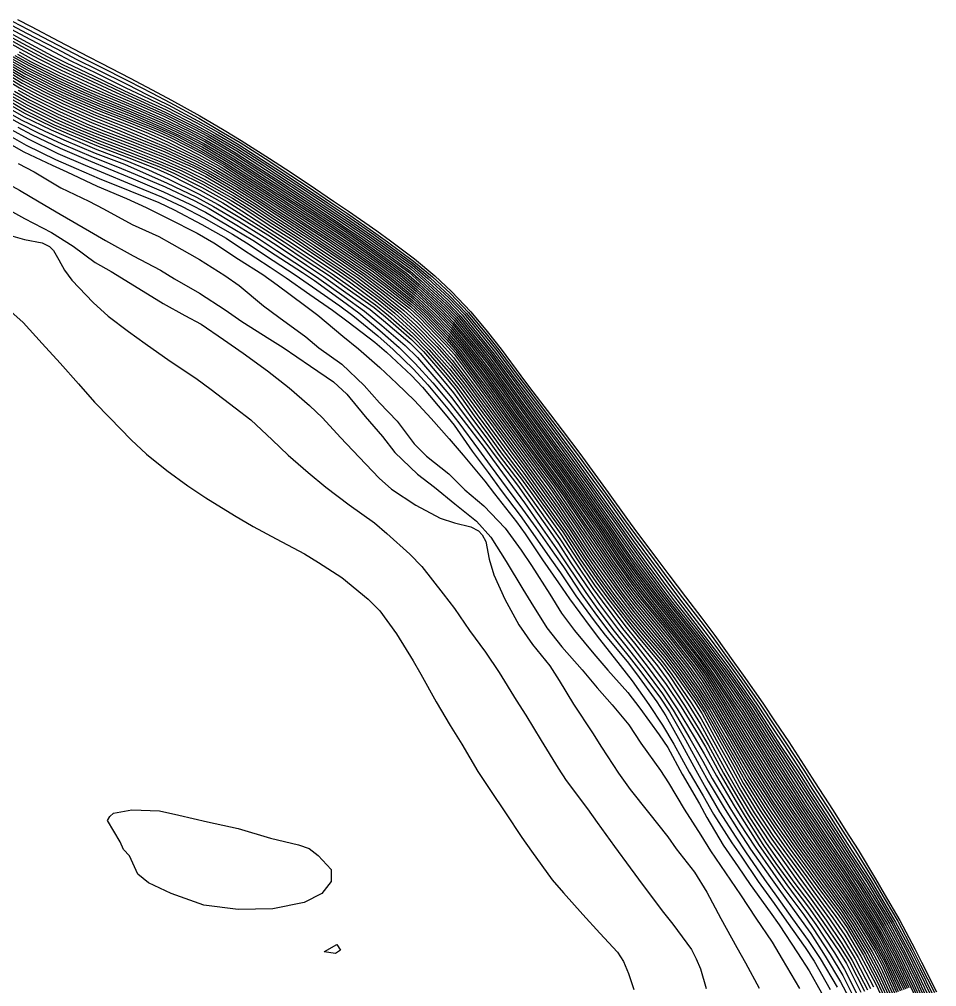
# Model space of a CAD drawing. Header units: feet. Extents: x 333642 to 335017, y 470420 to 471851.
# Drawn here: x 334812 to 334940.1, y 471573.1 to 471708.2 of the extents above; entities that cross this region are included whole.
import ezdxf

# ---------------------------------------------------------------- set-up
doc = ezdxf.new("R2010")
doc.units = ezdxf.units.FT
doc.header["$MEASUREMENT"] = 0
doc.layers.add('Contour', color=7, linetype='CONTINUOUS', true_color=0xffffff)

msp = doc.modelspace()

# ---------------------------------------------------------------- linework, layer by layer
at = {"layer": 'Contour', "color": 18, "linetype": 'Continuous', "true_color": 0x000000}
for points, elevation in [([(334811.71125, 471708.156939), (334813.643584, 471707.136808), (334817.511044, 471705.128378), (334821.596967, 471702.980377), (334823.408386, 471702.042729), (334827.458155, 471699.954602), (334831.217504, 471697.953342), (334833.218096, 471696.867042), (334837.193306, 471694.692428), (334840.606751, 471692.669155), (334842.967297, 471691.252108), (334846.950571, 471688.733327), (334849.154219, 471687.28322), (334852.464209, 471685.100353), (334855.875029, 471682.784085), (334857.973744, 471681.367259), (334861.914451, 471678.603634), (334863.837468, 471677.205813), (334867.183099, 471674.710971), (334870.020613, 471672.322182), (334872.344964, 471670.167783), (334875.046521, 471667.314627), (334877.317265, 471664.58187), (334879.28788, 471662.091334), (334882.031556, 471658.357612), (334883.232404, 471656.766049), (334886.181827, 471652.915117), (334887.799227, 471650.769349), (334890.277436, 471647.509887), (334892.371125, 471644.657053), (334894.24861, 471642.097849), (334896.938025, 471638.314141), (334898.204457, 471636.567384), (334901.045992, 471632.826083), (334902.71451, 471630.599667), (334905.052329, 471627.531544), (334907.315506, 471624.550288), (334909.143326, 471622.089761), (334911.888023, 471618.263045), (334913.087958, 471616.586584), (334915.828358, 471612.659982), (334917.576757, 471610.03558), (334919.462842, 471607.239756), (334922.015984, 471603.339003), (334923.075569, 471601.658856), (334925.687064, 471597.650952), (334927.469295, 471594.811362), (334929.157325, 471592.164139), (334931.600921, 471588.141763), (334932.794649, 471586.054708), (334934.999567, 471582.29956), (334937.066687, 471578.360394), (334938.027243, 471576.473419), (334940.135786, 471572.34098)], -21.5), ([(334808.189065, 471706.673142), (334812.265513, 471704.427931), (334815.322918, 471702.771046), (334818.002037, 471701.423033), (334822.183358, 471699.46605), (334825.49399, 471697.925413), (334828.162065, 471696.742317), (334832.248627, 471694.910693), (334836.435007, 471692.807357), (334838.324405, 471691.821192), (334842.265552, 471689.488314), (334845.225929, 471687.575882), (334847.816758, 471685.898075), (334851.780084, 471683.27317), (334853.53552, 471682.094611), (334857.246251, 471679.650785), (334860.259588, 471677.596651), (334862.797005, 471675.786123), (334866.602559, 471673.0001), (334868.138104, 471671.638224), (334871.673439, 471668.374565), (334873.317228, 471666.677132), (334876.330413, 471662.999847), (334877.875901, 471661.109422), (334880.444628, 471657.634262), (334882.49394, 471654.829061), (334884.428463, 471652.209208), (334887.087025, 471648.563425), (334888.358616, 471646.834154), (334891.211204, 471642.927041), (334892.725759, 471640.795474), (334895.104236, 471637.430641), (334897.371784, 471634.151674), (334898.90551, 471632.043087), (334901.709994, 471628.257074), (334903.105533, 471626.442823), (334905.994116, 471622.869123), (334907.641928, 471620.756838), (334910.162159, 471617.385607), (334912.276174, 471614.350518), (334913.892783, 471611.954791), (334916.337117, 471608.081908), (334917.838127, 471605.721498), (334919.987991, 471602.416927), (334922.182406, 471599.004856), (334923.592027, 471596.909011), (334926.139816, 471593.018043), (334927.72282, 471590.623418), (334929.842932, 471587.387432), (334932.019641, 471583.868755), (334933.315344, 471581.701935), (334935.530891, 471577.611286), (334937.251167, 471574.081846), (334938.350407, 471571.71348)], -18.5), ([(334808.366784, 471707.009429), (334812.395436, 471704.829934), (334815.954593, 471702.916377), (334818.199279, 471701.781154), (334822.319728, 471699.846086), (334826.047317, 471698.075152), (334828.322067, 471697.040446), (334832.358245, 471695.216137), (334836.550347, 471693.084827), (334838.678257, 471691.954143), (334842.372324, 471689.774697), (334845.583635, 471687.700957), (334847.941898, 471686.17244), (334851.898424, 471683.558566), (334853.908395, 471682.207649), (334857.34947, 471679.931066), (334860.573465, 471677.720727), (334862.908168, 471676.048947), (334866.702905, 471673.270384), (334868.436747, 471671.74153), (334871.771424, 471668.657594), (334873.586075, 471666.775608), (334876.577626, 471663.1118), (334877.984849, 471661.395711), (334880.69898, 471657.740135), (334882.60595, 471655.148229), (334884.710521, 471652.313025), (334887.20313, 471648.912658), (334888.65601, 471646.940196), (334891.476177, 471643.054563), (334892.858747, 471641.119872), (334895.392338, 471637.543083), (334897.483814, 471634.521349), (334899.221384, 471632.131149), (334901.979364, 471628.366225), (334903.237242, 471626.720654), (334906.25823, 471622.970049), (334907.758097, 471621.030221), (334910.418844, 471617.495378), (334912.388473, 471614.698644), (334914.18442, 471612.045798), (334916.629545, 471608.196365), (334917.981579, 471606.090288), (334920.310138, 471602.536391), (334922.30422, 471599.423757), (334923.911499, 471597.020156), (334926.434292, 471593.134404), (334927.86238, 471590.95906), (334930.123416, 471587.491235), (334932.135196, 471584.216249), (334933.581583, 471581.804301), (334935.79379, 471577.721175), (334937.383938, 471574.468529), (334938.620616, 471571.8096)], -19), ([(334808.745452, 471707.281096), (334812.535512, 471705.252036), (334816.585604, 471703.078899), (334818.424224, 471702.135346), (334822.45574, 471700.22747), (334826.599741, 471698.218542), (334828.502533, 471697.330279), (334832.473713, 471695.520551), (334836.660301, 471693.368137), (334839.034304, 471692.084656), (334842.479254, 471690.061546), (334845.938735, 471687.827487), (334848.068475, 471686.444937), (334852.009076, 471683.8481), (334854.287002, 471682.314799), (334857.455248, 471680.211161), (334860.886307, 471677.844894), (334863.020814, 471676.310646), (334866.797915, 471673.545026), (334868.739638, 471671.841765), (334871.868625, 471668.943602), (334873.858172, 471666.870842), (334876.822272, 471663.227025), (334878.096664, 471661.678213), (334880.952699, 471657.847665), (334882.715817, 471655.467141), (334884.992277, 471652.418871), (334887.313692, 471649.266882), (334888.957018, 471647.03922), (334891.738914, 471643.183972), (334892.993804, 471641.440481), (334895.681787, 471637.665117), (334897.603377, 471634.905006), (334899.554322, 471632.231431), (334902.19048, 471628.616534), (334903.464922, 471626.944388), (334906.534381, 471623.089442), (334907.890303, 471621.315415), (334910.682073, 471617.611033), (334912.497039, 471615.048375), (334914.477719, 471612.135189), (334916.918373, 471608.316397), (334918.127131, 471606.454809), (334920.631043, 471602.65968), (334922.422678, 471599.845648), (334924.233689, 471597.123848), (334926.72584, 471593.251486), (334928.006222, 471591.290362), (334930.403766, 471587.596304), (334932.24872, 471584.567893), (334933.850887, 471581.903235), (334936.054764, 471577.835545), (334937.516537, 471574.866597), (334938.91759, 471571.918008)], -19.5), ([(334809.513443, 471707.46726), (334812.747274, 471705.748296), (334816.878119, 471703.553387), (334819.176312, 471702.366108), (334822.653029, 471700.68867), (334826.866682, 471698.615269), (334829.124814, 471697.523129), (334832.623523, 471695.863834), (334836.783531, 471693.68371), (334839.408638, 471692.222911), (334842.587384, 471690.348162), (334846.289788, 471687.956435), (334848.19785, 471686.714655), (334852.113977, 471684.140532), (334854.669337, 471682.417448), (334857.564561, 471680.490427), (334861.197087, 471677.969906), (334863.135817, 471676.570554), (334866.888731, 471673.823078), (334869.048308, 471671.953702), (334871.981056, 471669.24384), (334874.151627, 471666.978335), (334876.964107, 471663.536848), (334878.371504, 471661.807184), (334881.223958, 471657.970783), (334882.840454, 471655.795969), (334885.285928, 471652.530467), (334887.425649, 471649.628799), (334889.267194, 471647.138816), (334891.974577, 471643.375339), (334893.175675, 471641.720237), (334895.980841, 471637.806186), (334897.74133, 471635.312299), (334899.91433, 471632.360674), (334902.311323, 471629.085044), (334903.833797, 471627.079288), (334906.828759, 471623.231411), (334908.048762, 471621.616039), (334910.956508, 471617.733807), (334912.604712, 471615.399642), (334914.774137, 471612.226476), (334917.194334, 471608.466673), (334918.289972, 471606.802161), (334920.951795, 471602.790599), (334922.541596, 471600.269416), (334924.558425, 471597.222457), (334927.013393, 471593.370749), (334928.155232, 471591.616055), (334930.683336, 471587.703557), (334932.361126, 471584.922294), (334934.122395, 471582.000133), (334936.313191, 471577.955497), (334937.646217, 471575.268435), (334939.219233, 471572.023973)], -20), ([(334810.289959, 471707.655553), (334812.97093, 471706.242035), (334817.106408, 471704.068562), (334819.990447, 471702.57165), (334822.871691, 471701.152413), (334827.076084, 471699.053711), (334829.816072, 471697.683278), (334832.795634, 471696.206432), (334836.911701, 471694.006685), (334839.792289, 471692.358657), (334842.697779, 471690.633831), (334846.63538, 471688.088746), (334848.331484, 471686.980618), (334852.214885, 471684.434734), (334855.053377, 471682.516996), (334857.678433, 471680.768198), (334861.504777, 471678.096515), (334863.254137, 471676.827939), (334866.976426, 471674.103655), (334869.361183, 471672.066198), (334872.095215, 471669.547578), (334874.449384, 471667.088473), (334877.086108, 471663.880216), (334878.673686, 471661.907517), (334881.496073, 471658.097063), (334882.968576, 471656.123627), (334885.585406, 471652.655314), (334887.553885, 471650.009286), (334889.604271, 471647.259366), (334892.113419, 471643.795346), (334893.528165, 471641.855291), (334896.303371, 471637.971699), (334897.896285, 471635.734697), (334900.290955, 471632.507466), (334902.446367, 471629.58291), (334904.231714, 471627.227586), (334907.021244, 471623.602618), (334908.367841, 471621.813095), (334911.262382, 471617.901842), (334912.75964, 471615.793185), (334915.123097, 471612.361043), (334917.334795, 471608.981226), (334918.674579, 471606.963146), (334921.307149, 471602.965962), (334922.706266, 471600.72882), (334924.921988, 471597.344196), (334927.223317, 471593.700268), (334928.41306, 471591.865297), (334930.97907, 471587.836551), (334932.489975, 471585.293265), (334934.406047, 471582.099055), (334936.568429, 471578.082166), (334937.77386, 471575.671568), (334939.523454, 471572.128412)], -20.5), ([(334811.057799, 471707.852071), (334813.214326, 471706.724667), (334817.311535, 471704.593965), (334820.806341, 471702.770116), (334823.11583, 471701.606096), (334827.269918, 471699.501384), (334830.517319, 471697.824952), (334832.992017, 471696.541499), (334837.048632, 471694.34667), (334840.195779, 471692.510948), (334842.829413, 471690.940747), (334846.82082, 471688.385408), (334848.705514, 471687.149161), (334852.334134, 471684.756096), (334855.453723, 471682.63613), (334857.810549, 471681.053599), (334861.784373, 471678.256535), (334863.418867, 471677.066423), (334867.066333, 471674.391288), (334869.680227, 471672.182506), (334872.212268, 471669.853513), (334874.747952, 471667.200269), (334877.203376, 471664.229078), (334878.979569, 471662.001676), (334881.765577, 471658.225615), (334883.098932, 471656.447365), (334885.884342, 471652.783096), (334887.677917, 471650.390094), (334889.941447, 471647.382477), (334892.24483, 471644.223583), (334893.886532, 471641.980146), (334896.622938, 471638.140297), (334898.05009, 471636.153825), (334900.669237, 471632.663119), (334902.582589, 471630.092183), (334904.64192, 471627.380682), (334907.169782, 471624.072982), (334908.753513, 471621.957684), (334911.576564, 471618.081421), (334912.923185, 471616.19224), (334915.477072, 471612.50543), (334917.460964, 471609.506102), (334919.066607, 471607.107219), (334921.664175, 471603.149868), (334922.888786, 471601.197741), (334925.305347, 471597.493555), (334927.349838, 471594.25175), (334928.782808, 471592.024045), (334931.2912, 471587.990355), (334932.639455, 471585.676788), (334934.702228, 471582.199605), (334936.81982, 471578.216727), (334937.900511, 471576.073938), (334939.829304, 471572.233359)], -21), ([(334808.013105, 471706.332167), (334812.117666, 471704.029827), (334814.686362, 471702.625665), (334817.823104, 471701.057203), (334822.041623, 471699.089629), (334824.943438, 471697.776886), (334828.021337, 471696.442673), (334832.145687, 471694.61312), (334836.141678, 471692.633054), (334838.132886, 471691.601691), (334842.160453, 471689.215757), (334844.875053, 471687.463296), (334847.704806, 471685.630592), (334851.563273, 471683.075151), (334853.296556, 471681.91547), (334857.15158, 471679.385638), (334859.952797, 471677.482122), (334862.693179, 471675.528395), (334866.373169, 471672.834321), (334867.955309, 471671.440537), (334871.57544, 471668.099324), (334873.054591, 471666.577744), (334876.090029, 471662.889451), (334877.769183, 471660.820171), (334880.189923, 471657.532354), (334882.384705, 471654.51548), (334884.153532, 471652.112888), (334886.922993, 471648.304297), (334888.125268, 471646.667008), (334890.951147, 471642.807102), (334892.599632, 471640.473474), (334894.820291, 471637.321573), (334897.252794, 471633.785867), (334898.592727, 471631.947252), (334901.437333, 471628.148429), (334902.979394, 471626.16009), (334905.729128, 471622.769299), (334907.527046, 471620.482093), (334909.904214, 471617.280042), (334912.159049, 471614.005493), (334913.603802, 471611.860763), (334916.042183, 471607.97147), (334917.69554, 471605.350164), (334919.665605, 471602.29979), (334922.055273, 471598.591674), (334923.276834, 471596.788004), (334925.843426, 471592.901013), (334927.586641, 471590.284706), (334929.562939, 471587.284011), (334931.901172, 471583.526748), (334933.053082, 471581.594662), (334935.266674, 471577.504815), (334937.116015, 471573.695896), (334938.084781, 471571.607581)], -18), ([(334810.279751, 471702.674418), (334813.070293, 471701.106986), (334817.114889, 471699.062989), (334820.120552, 471697.678933), (334823.172573, 471696.373924), (334827.463219, 471694.663249), (334831.572799, 471692.954945), (334834.007395, 471691.824329), (334837.46692, 471690.034461), (334841.200632, 471687.857549), (334843.159343, 471686.605401), (334847.116292, 471684.066761), (334849.668607, 471682.411858), (334852.699649, 471680.427874), (334856.542791, 471677.926353), (334858.225567, 471676.780324), (334862.110005, 471674.04993), (334864.55131, 471672.226655), (334867.305751, 471669.928983), (334870.102903, 471667.336891), (334872.297628, 471665.055273), (334874.651489, 471662.283962), (334877.146961, 471659.07569), (334878.712157, 471656.958357), (334881.473167, 471653.115351), (334882.919894, 471651.148263), (334885.428242, 471647.734293), (334887.457743, 471645.005501), (334889.461925, 471642.225433), (334891.967087, 471638.664096), (334893.301259, 471636.765111), (334895.883611, 471632.952407), (334897.752442, 471630.339997), (334899.877083, 471627.568363), (334902.368093, 471624.484269), (334904.202088, 471622.201032), (334906.848403, 471618.833712), (334908.395799, 471616.66334), (334910.923133, 471612.753596), (334912.651933, 471609.997266), (334914.279946, 471607.308548), (334916.815222, 471603.264025), (334917.923413, 471601.475979), (334920.441724, 471597.67264), (334922.469071, 471594.684213), (334924.130634, 471592.243548), (334926.875185, 471588.32663), (334928.004695, 471586.64799), (334930.548633, 471582.698062), (334932.223077, 471579.87799), (334933.79451, 471576.925283), (334935.780432, 471572.768126)], -15), ([(334810.638246, 471702.816099), (334813.174947, 471701.408157), (334817.220119, 471699.371508), (334820.561499, 471697.825256), (334823.275243, 471696.667003), (334827.536416, 471694.953213), (334831.670564, 471693.208706), (334834.360058, 471691.958357), (334837.56702, 471690.299236), (334841.526224, 471687.974637), (334843.271482, 471686.859393), (334847.214579, 471684.324516), (334849.98709, 471682.521547), (334852.791264, 471680.683806), (334856.696641, 471678.137873), (334858.472097, 471676.93075), (334862.209155, 471674.295511), (334864.857345, 471672.325312), (334867.40636, 471670.183353), (334870.372307, 471667.437071), (334872.397493, 471665.334069), (334874.894208, 471662.378091), (334877.250965, 471659.363354), (334878.953214, 471657.054782), (334881.717388, 471653.215711), (334883.019883, 471651.448177), (334885.678224, 471647.827765), (334887.562746, 471645.286366), (334889.706697, 471642.320905), (334892.074758, 471638.958316), (334893.546082, 471636.859805), (334896.136945, 471633.040946), (334897.85479, 471630.646426), (334900.134386, 471627.664854), (334902.465279, 471624.76273), (334904.45444, 471622.293594), (334906.962667, 471619.102838), (334908.64015, 471616.764162), (334911.18044, 471612.875364), (334912.743575, 471610.431986), (334914.571233, 471607.432317), (334917.024454, 471603.523422), (334918.148779, 471601.717074), (334920.73382, 471597.788614), (334922.578363, 471595.067926), (334924.411352, 471592.360257), (334926.994416, 471588.644583), (334928.256208, 471586.763075), (334930.796943, 471582.793775), (334932.336452, 471580.195764), (334934.034074, 471577.019765), (334936.022464, 471572.867545)], -15.5), ([(334811.003073, 471702.971015), (334813.285687, 471701.703895), (334817.318312, 471699.682239), (334821.003226, 471697.970461), (334823.389265, 471696.955065), (334827.61173, 471695.24297), (334831.764756, 471693.472507), (334834.712602, 471692.093132), (334837.670805, 471690.563698), (334841.72314, 471688.176205), (334843.518881, 471687.027847), (334847.311622, 471684.584939), (334850.305362, 471682.630158), (334852.885247, 471680.934744), (334856.792918, 471678.38285), (334858.76235, 471677.045887), (334862.305374, 471674.540609), (334865.162779, 471672.423058), (334867.509671, 471670.436722), (334870.641426, 471667.539176), (334872.49977, 471665.612558), (334875.136813, 471662.473164), (334877.353491, 471659.653213), (334879.195683, 471657.150189), (334881.958026, 471653.32144), (334883.123584, 471651.743379), (334885.927711, 471647.920907), (334887.668794, 471645.566392), (334889.951205, 471642.417479), (334892.17954, 471639.255914), (334893.793502, 471636.951467), (334896.388408, 471633.131759), (334897.958499, 471630.950686), (334900.392107, 471627.759541), (334902.562248, 471625.041612), (334904.707067, 471622.385137), (334907.075424, 471619.376009), (334908.886868, 471616.866735), (334911.431688, 471613.006405), (334912.831501, 471610.863011), (334914.862042, 471607.548373), (334917.160868, 471603.884601), (334918.443693, 471601.842579), (334921.022826, 471597.904294), (334922.687035, 471595.44995), (334924.695343, 471592.470753), (334927.111423, 471588.966777), (334928.511088, 471586.872654), (334931.043678, 471582.892185), (334932.451017, 471580.514246), (334934.275317, 471577.113694), (334936.262064, 471572.974881)], -16), ([(334811.362918, 471703.128766), (334813.399872, 471701.99554), (334817.411172, 471699.99422), (334821.442608, 471698.11621), (334823.516329, 471697.23719), (334827.690325, 471695.531886), (334831.855307, 471693.743332), (334835.063174, 471692.229415), (334837.778662, 471690.827024), (334841.838007, 471688.43175), (334843.851902, 471687.141488), (334847.408793, 471684.846515), (334850.623439, 471682.739296), (334852.982815, 471681.18304), (334856.885641, 471678.630784), (334859.056433, 471677.157945), (334862.401434, 471674.786017), (334865.468008, 471672.521959), (334867.615402, 471670.689656), (334870.909528, 471667.643949), (334872.605197, 471665.889959), (334875.37587, 471662.574558), (334877.457259, 471659.944977), (334879.442453, 471657.245108), (334882.071368, 471653.613567), (334883.375979, 471651.843826), (334886.179542, 471648.014266), (334887.778744, 471645.84556), (334890.202023, 471642.510623), (334892.282107, 471639.555977), (334894.042875, 471637.040965), (334896.637344, 471633.225715), (334898.064324, 471631.251803), (334900.649715, 471627.85306), (334902.659633, 471625.320168), (334904.959474, 471622.476259), (334907.187103, 471619.652697), (334909.135374, 471616.972087), (334911.679709, 471613.148254), (334912.919005, 471611.288943), (334915.153275, 471607.660609), (334917.293371, 471604.249772), (334918.742182, 471601.962834), (334921.309693, 471598.023492), (334922.797921, 471595.829849), (334924.980397, 471592.57786), (334927.227015, 471589.292068), (334928.768515, 471586.97793), (334931.288332, 471582.994054), (334932.567395, 471580.832406), (334934.51784, 471577.207902), (334936.498617, 471573.091485), (334937.653005, 471570.610967)], -16.5), ([(334811.718269, 471703.295487), (334813.524954, 471702.290196), (334817.510505, 471700.31888), (334821.727514, 471698.361637), (334823.862527, 471697.457878), (334827.784085, 471695.831908), (334831.948655, 471694.026236), (334835.418524, 471692.364591), (334837.890919, 471691.08823), (334841.948298, 471688.690757), (334844.189806, 471687.251374), (334847.506188, 471685.108337), (334850.939834, 471682.849343), (334853.08326, 471681.429697), (334856.97575, 471678.880984), (334859.353465, 471677.267569), (334862.497953, 471675.03127), (334865.772051, 471672.622794), (334867.724318, 471670.941524), (334871.175856, 471667.752156), (334872.714537, 471666.165467), (334875.614674, 471662.677178), (334877.560616, 471660.237177), (334879.689572, 471657.340333), (334882.179314, 471653.911238), (334883.632789, 471651.937558), (334886.429803, 471648.10876), (334887.891092, 471646.12255), (334890.452451, 471642.605104), (334892.383142, 471639.857581), (334894.293598, 471637.129106), (334896.883052, 471633.323752), (334898.173002, 471631.548825), (334900.906646, 471627.946084), (334902.758065, 471625.597657), (334905.211419, 471622.569006), (334907.298716, 471619.931398), (334909.386515, 471617.07908), (334911.906039, 471613.330655), (334913.038185, 471611.657452), (334915.445679, 471607.768525), (334917.423787, 471604.616454), (334919.043458, 471602.078641), (334921.593385, 471598.147758), (334922.912304, 471596.205732), (334925.265812, 471592.682637), (334927.34201, 471589.619301), (334929.02773, 471587.080017), (334931.530392, 471583.100157), (334932.686228, 471581.149175), (334934.761217, 471577.303274), (334936.731465, 471573.218806), (334937.752738, 471571.025433)], -17), ([(334811.946138, 471703.638421), (334814.053671, 471702.475445), (334817.657684, 471700.685883), (334821.889599, 471698.719062), (334824.397575, 471697.622869), (334827.896365, 471696.139498), (334832.046514, 471694.319088), (334835.7805, 471692.498157), (334838.008633, 471691.346671), (334842.05536, 471688.952362), (334844.531297, 471687.358355), (334847.604593, 471685.369875), (334851.25347, 471682.961047), (334853.187506, 471681.674074), (334857.064122, 471679.132803), (334859.652553, 471677.375409), (334862.595507, 471675.275934), (334866.073913, 471672.726353), (334867.837215, 471671.191672), (334871.439631, 471667.864584), (334872.828571, 471666.438252), (334875.852757, 471662.781603), (334877.664195, 471660.528977), (334879.936541, 471657.436479), (334882.283492, 471654.212215), (334883.892224, 471652.026917), (334886.677843, 471648.205163), (334888.006407, 471646.396613), (334890.70202, 471642.701494), (334892.483335, 471640.159791), (334894.545111, 471637.216644), (334897.124785, 471633.426868), (334898.285251, 471631.840828), (334901.162306, 471628.039318), (334902.858163, 471625.873346), (334905.463909, 471622.669907), (334907.412844, 471620.206707), (334909.645497, 471617.178076), (334912.036022, 471613.665052), (334913.318551, 471611.762198), (334915.745176, 471607.866339), (334917.556415, 471604.980563), (334919.34894, 471602.186846), (334921.872763, 471598.278803), (334923.031442, 471596.575739), (334925.550894, 471592.786113), (334927.457228, 471589.947316), (334929.288039, 471587.17994), (334931.769333, 471583.211284), (334932.808175, 471581.463446), (334935.004999, 471577.400763), (334936.959911, 471573.358391), (334937.853868, 471571.43437)], -17.5), ([(334808.13072, 471701.371171), (334812.196587, 471698.908357), (334814.735275, 471697.56995), (334817.92451, 471695.994997), (334822.253457, 471694.082991), (334825.595775, 471692.76247), (334828.175448, 471691.722738), (334832.299778, 471690.016174), (334836.53261, 471688.045902), (334838.756232, 471686.883594), (334842.44463, 471684.70425), (334845.65834, 471682.675717), (334847.994797, 471681.1361), (334851.9385, 471678.571357), (334854.118391, 471677.141626), (334857.483509, 471674.865956), (334860.728782, 471672.65396), (334862.885724, 471671.016676), (334866.613258, 471668.107345), (334868.20698, 471666.623681), (334871.585757, 471663.104977), (334872.946836, 471661.571443), (334875.745665, 471657.816359), (334877.584561, 471655.328246), (334879.672323, 471652.427775), (334882.223791, 471648.962577), (334883.649006, 471647.022952), (334886.592188, 471643.087339), (334887.779789, 471641.395331), (334890.353161, 471637.609226), (334892.405215, 471634.556522), (334894.013713, 471632.202634), (334896.79274, 471628.3057), (334898.146307, 471626.545546), (334901.080077, 471622.974107), (334902.773155, 471620.873904), (334905.361103, 471617.528712), (334907.101053, 471615.033315), (334909.000174, 471612.009174), (334911.276674, 471608.091648), (334912.870319, 471605.381932), (334914.646773, 471602.409814), (334916.997037, 471598.730849), (334918.296983, 471596.797945), (334920.901482, 471592.979138), (334922.721902, 471590.428266), (334924.810095, 471587.504264), (334927.097391, 471584.348221), (334928.712008, 471581.946888), (334931.131289, 471577.939088), (334932.330575, 471575.701791), (334933.973035, 471572.114669)], -11.5), ([(334808.265482, 471701.708047), (334812.365566, 471699.237229), (334815.315505, 471697.710369), (334818.099354, 471696.34548), (334822.433816, 471694.43294), (334826.38695, 471692.888378), (334828.400558, 471692.040617), (334832.422338, 471690.349807), (334836.66591, 471688.334136), (334839.087804, 471687.032891), (334842.551141, 471684.989306), (334846.031308, 471682.788361), (334848.104701, 471681.424646), (334852.064756, 471678.842281), (334854.477807, 471677.26727), (334857.593394, 471675.161012), (334861.096602, 471672.764589), (334862.995527, 471671.317308), (334866.721415, 471668.372161), (334868.480047, 471666.737569), (334871.690256, 471663.382066), (334873.187186, 471661.681365), (334876.017874, 471657.912837), (334877.685011, 471655.664902), (334879.938557, 471652.532601), (334882.331943, 471649.281557), (334883.907839, 471647.140118), (334886.776112, 471643.310508), (334887.982879, 471641.592312), (334890.635572, 471637.713976), (334892.512504, 471634.945523), (334894.298943, 471632.333337), (334897.078406, 471628.448133), (334898.293986, 471626.871826), (334901.400941, 471623.092961), (334902.90233, 471621.211614), (334905.666299, 471617.649465), (334907.233758, 471615.395628), (334909.279605, 471612.118089), (334911.565075, 471608.203871), (334912.98959, 471605.787518), (334914.962939, 471602.526076), (334917.130577, 471599.121132), (334918.602029, 471596.935681), (334921.224676, 471593.089151), (334922.842798, 471590.808388), (334925.126867, 471587.615231), (334927.234316, 471584.704027), (334928.993351, 471582.082062), (334931.42903, 471578.079325), (334932.465456, 471576.15158), (334934.256421, 471572.226846)], -12), ([(334808.469666, 471701.984662), (334812.518079, 471699.563526), (334815.869559, 471697.836238), (334818.28207, 471696.678305), (334822.600355, 471694.776551), (334826.762114, 471693.155807), (334829.12736, 471692.166125), (334832.575297, 471690.673711), (334836.807469, 471688.623123), (334839.440572, 471687.193715), (334842.656404, 471685.274483), (334846.399174, 471682.905668), (334848.221229, 471681.709498), (334852.189174, 471679.115062), (334854.839512, 471677.392475), (334857.703106, 471675.455727), (334861.459576, 471672.880272), (334863.113792, 471671.614456), (334866.829676, 471668.64037), (334868.757364, 471666.848487), (334871.79267, 471663.663139), (334873.43109, 471661.789244), (334876.288256, 471658.013728), (334877.787621, 471655.999162), (334880.201006, 471652.635154), (334882.43265, 471649.596979), (334884.161365, 471647.246786), (334886.897097, 471643.586779), (334888.225494, 471641.702338), (334890.898958, 471637.815777), (334892.603369, 471635.323704), (334894.573084, 471632.448462), (334897.205588, 471628.767704), (334898.569938, 471627.005536), (334901.707148, 471623.207785), (334903.026494, 471621.536908), (334905.972256, 471617.765487), (334907.37058, 471615.757036), (334909.560296, 471612.227421), (334911.84957, 471608.323064), (334913.109027, 471606.189325), (334915.279291, 471602.640875), (334917.261716, 471599.515234), (334918.910543, 471597.068531), (334921.544369, 471593.2033), (334922.967583, 471591.184461), (334925.437762, 471587.725204), (334927.3582, 471585.050341), (334929.259865, 471582.20138), (334931.622378, 471578.318933), (334932.651798, 471576.405771), (334934.524453, 471572.320793)], -12.5), ([(334808.83629, 471702.127536), (334812.650177, 471699.877679), (334816.410828, 471697.950392), (334818.470236, 471696.98784), (334822.753654, 471695.118202), (334826.997996, 471693.464978), (334829.969038, 471692.245651), (334832.764667, 471690.993152), (334836.95896, 471688.916878), (334839.805802, 471687.35175), (334842.757648, 471685.554864), (334846.687845, 471683.064263), (334848.400012, 471681.943177), (334852.304241, 471679.384246), (334855.19278, 471677.505892), (334857.804777, 471675.73537), (334861.672222, 471673.070883), (334863.339468, 471671.79975), (334866.929303, 471668.900768), (334869.030214, 471666.948021), (334871.89831, 471663.943415), (334873.677908, 471661.89588), (334876.55596, 471658.120245), (334877.893414, 471656.329652), (334880.463743, 471652.736213), (334882.533279, 471649.913552), (334884.415826, 471647.350751), (334887.015213, 471643.867529), (334888.471307, 471641.811072), (334891.160822, 471637.923194), (334892.69501, 471635.700508), (334894.844109, 471632.559712), (334897.325664, 471629.087764), (334898.844482, 471627.132252), (334901.953738, 471623.379339), (334903.196503, 471621.795778), (334906.270946, 471617.884401), (334907.509184, 471616.112679), (334909.843509, 471612.336299), (334912.128965, 471608.451126), (334913.230036, 471606.585177), (334915.594782, 471602.755863), (334917.391857, 471599.911092), (334919.221319, 471597.198186), (334921.859112, 471593.323535), (334923.097727, 471591.554552), (334925.74418, 471587.834088), (334927.475599, 471585.387923), (334929.51528, 471582.306965), (334931.742753, 471578.624832), (334932.875936, 471576.517379), (334934.780564, 471572.405719)], -13), ([(334809.199518, 471702.266172), (334812.764081, 471700.188739), (334816.738329, 471698.161209), (334818.807552, 471697.216002), (334822.888859, 471695.455147), (334827.189894, 471693.779388), (334830.803432, 471692.32246), (334833.000304, 471691.307779), (334837.121969, 471689.216587), (334840.176279, 471687.499432), (334842.851849, 471685.823959), (334846.800361, 471683.310855), (334848.711807, 471682.063933), (334852.405031, 471679.644498), (334855.534822, 471677.606735), (334857.903173, 471675.999951), (334861.785293, 471673.311321), (334863.636018, 471671.910321), (334867.022515, 471669.156262), (334869.299907, 471667.040885), (334872.005453, 471664.224448), (334873.92702, 471662.00205), (334876.820047, 471658.233731), (334878.003413, 471656.655004), (334880.72617, 471652.836603), (334882.634644, 471650.230188), (334884.670652, 471647.452814), (334887.130954, 471644.152089), (334888.719652, 471641.919483), (334891.42035, 471638.037647), (334892.788713, 471636.074001), (334895.106868, 471632.667297), (334897.436035, 471629.403499), (334899.107354, 471627.249045), (334902.068862, 471623.658904), (334903.452254, 471621.910485), (334906.492677, 471618.05524), (334907.682612, 471616.361543), (334910.123779, 471612.437645), (334912.339422, 471608.70333), (334913.417125, 471606.881496), (334915.906833, 471602.875735), (334917.521432, 471600.307461), (334919.530505, 471597.322354), (334922.107874, 471593.53293), (334923.280769, 471591.845666), (334926.046349, 471587.94218), (334927.595487, 471585.722929), (334929.772146, 471582.409155), (334931.863714, 471578.932779), (334933.104238, 471576.625836), (334935.036811, 471572.494924)], -13.5), ([(334809.559819, 471702.401523), (334812.866561, 471700.496264), (334816.875976, 471698.45673), (334819.252275, 471697.376942), (334822.994963, 471695.776171), (334827.318715, 471694.085113), (334831.360766, 471692.461152), (334833.306838, 471691.552975), (334837.270747, 471689.504629), (334840.538784, 471687.632103), (334842.949981, 471686.088903), (334846.908558, 471683.56063), (334849.027888, 471682.18181), (334852.50401, 471679.905534), (334855.874758, 471677.709791), (334858.005264, 471676.262859), (334861.895307, 471673.555098), (334863.937428, 471672.017874), (334867.115903, 471669.413174), (334869.566041, 471667.139471), (334872.102288, 471664.499755), (334874.167437, 471662.096492), (334876.932135, 471658.510066), (334878.236588, 471656.75938), (334880.976898, 471652.926715), (334882.728045, 471650.538261), (334884.925906, 471647.545905), (334887.244831, 471644.439763), (334888.96988, 471642.02852), (334891.676625, 471638.16073), (334892.885759, 471636.44226), (334895.370092, 471632.771484), (334897.545441, 471629.720295), (334899.364311, 471627.363364), (334902.170522, 471623.931606), (334903.700391, 471622.010204), (334906.613772, 471618.309489), (334907.916474, 471616.462986), (334910.392039, 471612.53596), (334912.450527, 471609.129221), (334913.700713, 471607.03365), (334916.213059, 471603.00184), (334917.650881, 471600.702139), (334919.834809, 471597.439291), (334922.231767, 471593.912548), (334923.561849, 471591.985196), (334926.340058, 471588.050544), (334927.716167, 471586.052834), (334930.031843, 471582.505405), (334931.985483, 471579.242408), (334933.335205, 471576.731358), (334935.291359, 471572.588078)], -14), ([(334809.92042, 471702.537258), (334812.968174, 471700.802619), (334817.000815, 471698.757704), (334819.683267, 471697.529961), (334823.079652, 471696.076703), (334827.391017, 471694.373687), (334831.469961, 471692.705513), (334833.655694, 471691.689544), (334837.368476, 471689.769397), (334840.871066, 471687.743649), (334843.052587, 471686.348296), (334847.01353, 471683.812832), (334849.347183, 471682.297539), (334852.60196, 471680.166832), (334856.211206, 471677.816014), (334858.112278, 471676.52328), (334862.003236, 471673.801521), (334864.242828, 471672.123085), (334867.21011, 471669.670931), (334869.833922, 471667.237921), (334872.199457, 471664.776927), (334874.409082, 471662.190273), (334877.04088, 471658.791006), (334878.47308, 471656.860158), (334881.226107, 471653.019335), (334882.822869, 471650.844623), (334885.178278, 471647.639836), (334887.353224, 471644.724526), (334889.217334, 471642.130502), (334891.855865, 471638.37415), (334893.059722, 471636.666458), (334895.629017, 471632.865325), (334897.65069, 471630.032387), (334899.620705, 471627.469467), (334902.270053, 471624.206977), (334903.950545, 471622.106802), (334906.732231, 471618.569114), (334908.154387, 471616.563271), (334910.658692, 471612.640889), (334912.55417, 471609.56146), (334913.988684, 471607.175314), (334916.516318, 471603.130524), (334917.78445, 471601.092299), (334920.139612, 471597.555537), (334922.3523, 471594.297283), (334923.846304, 471592.117539), (334926.630389, 471588.161591), (334927.842805, 471586.378225), (334930.2917, 471582.601731), (334932.104899, 471579.559259), (334933.562739, 471576.82903), (334935.536549, 471572.675363)], -14.5), ([(334807.998047, 471701.028316), (334812.011488, 471698.5842), (334814.150442, 471697.429685), (334817.752334, 471695.638947), (334822.045807, 471693.738239), (334824.804624, 471692.637595), (334827.994474, 471691.395254), (334832.193743, 471689.682768), (334836.401173, 471687.763813), (334838.425662, 471686.733952), (334842.335828, 471684.420009), (334845.282118, 471682.566472), (334847.889745, 471680.845014), (334851.809092, 471678.30317), (334853.762756, 471677.01453), (334857.372344, 471674.571314), (334860.358074, 471672.546899), (334862.777836, 471670.716345), (334866.492414, 471667.83598), (334867.926683, 471666.495431), (334871.371411, 471662.901422), (334872.761401, 471661.336304), (334875.45769, 471657.711283), (334877.474008, 471654.982002), (334879.396553, 471652.31615), (334882.099991, 471648.636069), (334883.379106, 471646.889729), (334886.288062, 471642.965596), (334887.652065, 471641.028265), (334890.053625, 471637.493281), (334892.283981, 471634.160164), (334893.727745, 471632.062837), (334896.485977, 471628.18659), (334898.016027, 471626.193073), (334900.755637, 471622.856681), (334902.64703, 471620.532333), (334905.05368, 471617.411281), (334906.97124, 471614.671733), (334908.722742, 471611.899593), (334910.98544, 471607.984685), (334912.749783, 471604.97479), (334914.331861, 471602.290397), (334916.859703, 471598.346435), (334917.996739, 471596.653449), (334920.576126, 471592.871469), (334922.6034, 471590.046058), (334924.494017, 471587.390731), (334926.959711, 471583.996286), (334928.433118, 471581.812565), (334930.828703, 471577.813187), (334932.200608, 471575.248767), (334933.692591, 471571.997733)], -11), ([(334808.701065, 471697.315036), (334812.696448, 471695.038573), (334816.695827, 471693.080144), (334818.951148, 471692.134552), (334822.983261, 471690.445875), (334827.261367, 471688.823448), (334831.186524, 471687.283044), (334833.131423, 471686.384385), (334837.259781, 471684.291025), (334840.42688, 471682.530472), (334842.914404, 471680.949345), (334846.887223, 471678.426509), (334848.962734, 471677.084128), (334852.48249, 471674.739191), (334855.700389, 471672.617377), (334857.941238, 471671.03569), (334861.752188, 471668.273446), (334863.57072, 471666.796761), (334866.899906, 471663.844153), (334868.797784, 471661.923644), (334871.75505, 471658.526396), (334873.203743, 471656.722231), (334875.947372, 471652.933764), (334877.67806, 471650.58053), (334879.840453, 471647.595961), (334882.28742, 471644.368876), (334883.93077, 471642.08824), (334886.666103, 471638.316789), (334887.894, 471636.568574), (334890.350096, 471632.791747), (334892.509997, 471629.619095), (334894.190633, 471627.305705), (334897.083174, 471623.597851), (334898.426472, 471621.928054), (334901.640226, 471618.069056), (334902.794252, 471616.48271), (334905.406146, 471612.543469), (334907.123218, 471609.74985), (334908.589963, 471607.078337), (334910.795366, 471603.04871), (334912.553219, 471599.980541), (334914.23262, 471597.198398), (334916.794177, 471593.273629), (334918.064832, 471591.504212), (334920.690931, 471587.862862), (334922.595225, 471585.268981), (334924.703696, 471582.354249), (334926.899751, 471579.10291), (334928.332758, 471576.747439), (334930.47498, 471572.628686)], -7.5), ([(334809.239316, 471697.508046), (334812.824988, 471695.441483), (334816.859485, 471693.43474), (334819.434005, 471692.339752), (334823.080952, 471690.827265), (334827.368354, 471689.200539), (334831.45945, 471687.594874), (334833.648344, 471686.614191), (334837.429023, 471684.710038), (334841.021412, 471682.699194), (334843.077264, 471681.392839), (334847.085281, 471678.815189), (334849.478898, 471677.281363), (334852.644342, 471675.170166), (334856.263068, 471672.781321), (334858.096839, 471671.489007), (334861.932145, 471668.654321), (334864.009298, 471666.970115), (334867.031776, 471664.239165), (334869.1732, 471662.061334), (334871.918345, 471658.936376), (334873.547304, 471656.89132), (334876.351648, 471653.06917), (334877.817156, 471651.088309), (334880.22153, 471647.743675), (334882.439867, 471644.783593), (334884.278052, 471642.227732), (334886.815083, 471638.696282), (334888.198013, 471636.711835), (334890.692036, 471632.899148), (334892.637784, 471630.053743), (334894.520983, 471627.447991), (334897.223014, 471623.967867), (334898.767658, 471622.074312), (334901.837246, 471618.435481), (334903.144031, 471616.653422), (334905.834867, 471612.71951), (334907.250288, 471610.474247), (334908.983289, 471607.282505), (334911.229556, 471603.199334), (334912.746571, 471600.504445), (334914.655024, 471597.362151), (334917.097153, 471593.654252), (334918.370845, 471591.884775), (334921.16251, 471588.033836), (334922.777814, 471585.806396), (334925.164092, 471582.522081), (334927.104244, 471579.667647), (334928.736276, 471576.952216), (334930.906975, 471572.824457)], -8), ([(334809.775608, 471697.678412), (334812.95636, 471695.834003), (334817.011243, 471693.796204), (334819.923219, 471692.539365), (334823.179861, 471691.198069), (334827.458745, 471689.572049), (334831.613889, 471687.932909), (334834.183205, 471686.813213), (334837.57969, 471685.120072), (334841.578708, 471682.879046), (334843.268569, 471681.81459), (334847.27489, 471679.201343), (334849.987464, 471677.460598), (334852.787515, 471675.578909), (334856.653832, 471673.012542), (334858.358755, 471671.817926), (334862.096752, 471669.020883), (334864.443537, 471667.120845), (334867.165902, 471664.62962), (334869.55169, 471662.197914), (334872.077582, 471659.354403), (334873.89521, 471657.06036), (334876.748869, 471653.220539), (334877.966374, 471651.58563), (334880.603617, 471647.884611), (334882.595431, 471645.198507), (334884.625914, 471642.364629), (334886.960851, 471639.082931), (334888.50739, 471636.850117), (334891.032567, 471633.010033), (334892.765376, 471630.488076), (334894.854262, 471627.582977), (334897.359638, 471624.342036), (334899.11185, 471622.215327), (334902.02429, 471618.817364), (334903.500675, 471616.8337), (334906.255205, 471612.935736), (334907.390005, 471611.186036), (334909.382626, 471607.466261), (334911.648709, 471603.349567), (334912.932557, 471601.012766), (334915.064072, 471597.515675), (334917.26504, 471594.187593), (334918.764576, 471592.09414), (334921.613957, 471588.203637), (334922.955827, 471586.328525), (334925.620611, 471582.685424), (334927.309299, 471580.243558), (334929.146813, 471577.163349), (334931.330605, 471573.062427)], -8.5), ([(334810.293789, 471697.819974), (334813.0892, 471696.207449), (334817.153813, 471694.162939), (334820.42023, 471692.736026), (334823.28866, 471691.56363), (334827.546649, 471689.944898), (334831.746003, 471688.277134), (334834.69321, 471686.98106), (334837.69586, 471685.482889), (334841.742369, 471683.186488), (334843.668341, 471681.981557), (334847.41211, 471679.540424), (334850.452478, 471677.581879), (334852.907184, 471675.935629), (334856.809787, 471673.32623), (334858.754092, 471671.975815), (334862.235212, 471669.363451), (334864.863736, 471667.248312), (334867.302552, 471665.012416), (334869.919498, 471662.335037), (334872.207784, 471659.754946), (334874.213239, 471657.199137), (334876.934575, 471653.540909), (334878.232973, 471651.786085), (334880.950009, 471647.993573), (334882.726757, 471645.589924), (334884.967729, 471642.485978), (334887.104811, 471639.474865), (334888.820798, 471636.985253), (334891.37018, 471633.12663), (334892.894872, 471630.919218), (334895.189335, 471627.712175), (334897.494575, 471624.718495), (334899.443572, 471622.354288), (334902.158553, 471619.163617), (334903.816575, 471616.961134), (334906.449621, 471613.260679), (334907.639664, 471611.425948), (334909.731896, 471607.584752), (334912.023163, 471603.475891), (334913.108241, 471601.497243), (334915.469544, 471597.67007), (334917.424457, 471594.72553), (334919.158225, 471592.291884), (334922.01547, 471588.423245), (334923.169234, 471586.788349), (334926.063858, 471582.85321), (334927.495319, 471580.802099), (334929.535178, 471577.352301), (334931.633565, 471573.42417), (334932.559219, 471571.425812)], -9), ([(334810.809601, 471697.962796), (334813.228862, 471696.576256), (334817.289868, 471694.53337), (334820.921085, 471692.931885), (334823.409806, 471691.92252), (334827.634268, 471690.317823), (334831.866144, 471688.627743), (334835.198923, 471687.151536), (334837.823533, 471685.842808), (334841.9024, 471683.499096), (334844.076174, 471682.144741), (334847.543884, 471679.881404), (334850.914431, 471677.708224), (334853.034533, 471676.289558), (334856.961902, 471673.644754), (334859.156928, 471672.129799), (334862.371518, 471669.707761), (334865.285754, 471667.379312), (334867.442621, 471665.396234), (334870.286207, 471662.472395), (334872.336379, 471660.153301), (334874.526698, 471657.329089), (334877.076063, 471653.898159), (334878.525099, 471651.925396), (334881.287381, 471648.100864), (334882.855208, 471645.974357), (334885.308326, 471642.604593), (334887.248419, 471639.87014), (334889.136992, 471637.118961), (334891.703186, 471633.251419), (334893.028343, 471631.344339), (334895.525003, 471627.83717), (334897.629343, 471625.095399), (334899.773628, 471622.489783), (334902.280645, 471619.503399), (334904.124936, 471617.073286), (334906.587677, 471613.606649), (334907.910346, 471611.555282), (334910.058771, 471607.687271), (334912.302078, 471603.72287), (334913.34476, 471601.842163), (334915.847549, 471597.817106), (334917.556107, 471595.244408), (334919.527409, 471592.456516), (334922.193517, 471588.847914), (334923.525137, 471586.974756), (334926.471057, 471583.014038), (334927.645925, 471581.311618), (334929.892493, 471577.488325), (334931.79462, 471573.896287), (334932.836413, 471571.587892)], -9.5), ([(334811.318328, 471698.109839), (334813.379157, 471696.938115), (334817.422058, 471694.905937), (334821.42125, 471693.129402), (334823.545796, 471692.27328), (334827.723779, 471690.689567), (334831.976559, 471688.983457), (334835.695885, 471687.327063), (334837.966012, 471686.197995), (334842.061334, 471683.815322), (334844.490005, 471682.305507), (334847.67211, 471680.223059), (334851.369666, 471677.842173), (334853.172852, 471676.638603), (334857.112355, 471673.966603), (334859.565206, 471672.281387), (334862.507395, 471670.052468), (334865.706919, 471667.516187), (334867.588501, 471665.778916), (334870.652497, 471662.611842), (334872.470921, 471660.551824), (334874.841011, 471657.457426), (334877.214764, 471654.260271), (334878.820301, 471652.061616), (334881.621073, 471648.214528), (334882.98793, 471646.35405), (334885.647766, 471642.724843), (334887.393181, 471640.266748), (334889.454806, 471637.252851), (334892.029702, 471633.387175), (334893.167818, 471631.760678), (334895.860005, 471627.959624), (334897.765439, 471625.470927), (334900.103993, 471622.622843), (334902.401973, 471619.845686), (334904.434619, 471617.184801), (334906.715646, 471613.956949), (334908.177003, 471611.673856), (334910.370774, 471607.782653), (334912.460749, 471604.135861), (334913.671493, 471601.997851), (334916.209753, 471597.961645), (334917.681368, 471595.753724), (334919.881334, 471592.605037), (334922.337635, 471589.252448), (334923.853693, 471587.127161), (334926.678347, 471583.309039), (334927.886636, 471581.540023), (334930.213954, 471577.594864), (334931.933966, 471574.351987), (334933.118528, 471571.734522)], -10), ([(334811.806338, 471698.26658), (334813.567395, 471697.286634), (334817.576971, 471695.279181), (334821.80145, 471693.401507), (334824.026423, 471692.509149), (334827.844328, 471691.056179), (334832.092654, 471689.344459), (334836.197083, 471687.506129), (334838.126805, 471686.546503), (334842.216631, 471684.131214), (334844.899841, 471682.454059), (334847.787478, 471680.549524), (334851.675115, 471678.038669), (334853.412356, 471676.884993), (334857.250948, 471674.276647), (334859.968115, 471672.4212), (334862.64438, 471670.390755), (334866.124438, 471667.661378), (334867.742715, 471666.158181), (334871.016459, 471662.755484), (334872.613389, 471660.94827), (334875.155237, 471657.585373), (334877.351872, 471654.625667), (334879.117495, 471652.196158), (334881.949357, 471648.336806), (334883.126643, 471646.726904), (334885.97826, 471642.849674), (334887.527921, 471640.654897), (334889.753994, 471637.377234), (334892.160542, 471633.768116), (334893.444503, 471631.917812), (334896.17475, 471628.071889), (334897.889593, 471625.834411), (334900.42993, 471622.740129), (334902.523704, 471620.189125), (334904.744538, 471617.29704), (334906.843144, 471614.312448), (334908.448083, 471611.788215), (334910.681278, 471607.881504), (334912.611334, 471604.555646), (334914.003056, 471602.148886), (334916.567072, 471598.118124), (334917.813264, 471596.256011), (334920.231969, 471592.744801), (334922.47238, 471589.651287), (334924.174344, 471587.263318), (334926.82033, 471583.649493), (334928.157661, 471581.677484), (334930.522531, 471577.699199), (334932.067026, 471574.800832), (334933.405432, 471571.870598)], -10.5), ([(334808.072322, 471695.822536), (334812.060227, 471693.589794), (334814.634169, 471692.308654), (334817.93288, 471690.764767), (334822.276641, 471688.929828), (334825.702133, 471687.570691), (334828.180897, 471686.543594), (334832.334799, 471684.755865), (334836.482959, 471682.814133), (334838.479094, 471681.738357), (334842.377865, 471679.417842), (334845.40486, 471677.550202), (334847.92258, 471675.872681), (334851.827374, 471673.322195), (334853.840881, 471671.967328), (334857.374817, 471669.449782), (334860.216705, 471667.407793), (334862.630663, 471665.425709), (334865.904467, 471662.596111), (334867.584494, 471660.925216), (334870.456051, 471657.646317), (334872.385837, 471655.310527), (334874.553487, 471652.424153), (334877.166153, 471648.947458), (334878.593212, 471647.024432), (334881.557295, 471643.111451), (334882.805429, 471641.374538), (334885.38362, 471637.687519), (334887.283345, 471634.940855), (334889.046461, 471632.25439), (334891.718759, 471628.295806), (334893.050314, 471626.459303), (334895.695652, 471622.914258), (334897.678923, 471620.414419), (334899.986104, 471617.456105), (334902.089226, 471614.606032), (334903.883342, 471611.891329), (334906.249248, 471607.979653), (334907.669463, 471605.583495), (334909.368605, 471602.501091), (334911.861987, 471598.342832), (334912.900808, 471596.619164), (334915.336426, 471592.779438), (334917.507484, 471589.671273), (334919.19395, 471587.28914), (334921.954324, 471583.585752), (334923.25333, 471581.752276), (334925.879634, 471577.797977), (334927.269375, 471575.474803), (334928.987476, 471572.088898)], -6), ([(334808.261722, 471696.365842), (334812.320044, 471694.089332), (334815.541101, 471692.525023), (334818.181823, 471691.339139), (334822.568405, 471689.48658), (334826.656674, 471687.909992), (334828.856583, 471686.973557), (334832.542408, 471685.33831), (334836.746549, 471683.320925), (334839.121473, 471682.034121), (334842.58709, 471679.96532), (334846.16387, 471677.755043), (334848.118062, 471676.46141), (334852.085985, 471673.830715), (334854.496476, 471672.235043), (334857.611047, 471670.033296), (334860.985335, 471667.649166), (334862.877648, 471666.105479), (334866.534282, 471662.972355), (334867.964482, 471661.53981), (334871.106036, 471657.879606), (334872.627017, 471656.013925), (334875.065094, 471652.64091), (334877.369417, 471649.519716), (334879.034645, 471647.249891), (334881.901229, 471643.488761), (334883.160661, 471641.725715), (334885.912484, 471637.853382), (334887.476866, 471635.613972), (334889.525743, 471632.481353), (334892.121026, 471628.661823), (334893.390499, 471626.908486), (334896.258933, 471623.09636), (334897.901469, 471621.025881), (334900.559459, 471617.659122), (334902.354909, 471615.264252), (334904.43521, 471612.131313), (334906.796067, 471608.270593), (334907.83273, 471606.551196), (334909.89103, 471602.733886), (334912.127402, 471598.907424), (334913.360677, 471596.839631), (334915.827991, 471592.931689), (334917.689604, 471590.288434), (334919.70723, 471587.488602), (334922.211036, 471584.170508), (334923.774829, 471581.993526), (334926.470943, 471578.039281), (334927.53182, 471576.297326), (334929.545968, 471572.30181)], -6.5), ([(334808.452332, 471696.89773), (334812.547506, 471694.597909), (334816.416743, 471692.736661), (334818.454141, 471691.860194), (334822.815574, 471689.995774), (334827.012927, 471688.379072), (334830.033356, 471687.130281), (334832.791743, 471685.867648), (334836.998052, 471683.805036), (334839.775756, 471682.302916), (334842.763413, 471680.482071), (334846.684482, 471678.043653), (334848.455888, 471676.883717), (334852.314361, 471674.310188), (334855.130381, 471672.464718), (334857.801713, 471670.576973), (334861.57076, 471667.899572), (334863.143741, 471666.614439), (334866.767851, 471663.453646), (334868.427346, 471661.782881), (334871.585917, 471658.126533), (334872.866384, 471656.55058), (334875.539219, 471652.809511), (334877.545141, 471650.067436), (334879.451476, 471647.437557), (334882.114822, 471643.939045), (334883.56263, 471641.92321), (334886.392221, 471638.015448), (334887.640157, 471636.242393), (334889.969627, 471632.660795), (334892.34628, 471629.160644), (334893.811075, 471627.12802), (334896.779867, 471623.26758), (334898.104574, 471621.601876), (334901.120046, 471617.867888), (334902.579315, 471615.893105), (334904.923007, 471612.337448), (334906.96306, 471608.995443), (334908.202613, 471606.840887), (334910.345252, 471602.895257), (334912.343634, 471599.443818), (334913.794324, 471597.021741), (334916.31553, 471593.094072), (334917.873291, 471590.902175), (334920.198744, 471587.679284), (334922.40349, 471584.719202), (334924.239642, 471582.176554), (334926.692547, 471578.554574), (334927.938049, 471576.541292), (334930.036783, 471572.462154)], -7), ([(334811.754981, 471693.105286), (334813.702686, 471692.092472), (334817.684021, 471690.15615), (334821.904092, 471688.357756), (334824.392856, 471687.323546), (334827.890269, 471685.872357), (334832.10846, 471684.088129), (334835.814804, 471682.369745), (334838.000955, 471681.209361), (334842.10594, 471678.824708), (334844.605905, 471677.315591), (334847.743231, 471675.254504), (334851.561916, 471672.823941), (334853.202306, 471671.693697), (334857.113869, 471668.865002), (334859.418441, 471667.165763), (334862.354971, 471664.70538), (334865.049264, 471662.322553), (334867.301085, 471660.103259), (334869.762669, 471657.382939), (334872.145432, 471654.576673), (334874.008442, 471652.174374), (334876.90179, 471648.342085), (334878.097115, 471646.742199), (334880.898454, 471642.91932), (334882.577049, 471640.617247), (334884.766727, 471637.464561), (334887.015812, 471634.206258), (334888.519743, 471631.973197), (334891.101227, 471628.101154), (334892.816426, 471625.724289), (334895.089807, 471622.695756), (334897.432934, 471619.769935), (334899.402059, 471617.239842), (334901.819175, 471613.964182), (334903.340698, 471611.665491), (334905.649195, 471607.733139), (334907.468865, 471604.558404), (334908.788534, 471602.163741), (334911.239722, 471598.053707), (334912.635245, 471595.792565), (334914.760359, 471592.553344), (334917.254574, 471588.999027), (334918.648089, 471587.034467), (334921.561497, 471583.099888), (334922.806447, 471581.343288), (334925.254256, 471577.58278), (334927.006242, 471574.632164), (334928.439823, 471571.857044)], -5.5), ([(334808.459594, 471691.975961), (334812.628804, 471689.639316), (334816.576484, 471687.772034), (334818.606331, 471686.862379), (334822.845894, 471684.842152), (334826.94192, 471683.150806), (334829.706906, 471681.903967), (334832.763184, 471680.331897), (334836.839025, 471678.279649), (334839.160254, 471676.943202), (334842.621246, 471674.688443), (334846.021955, 471672.528939), (334848.006935, 471671.080708), (334851.833764, 471668.243065), (334853.666377, 471666.859611), (334857.195061, 471663.912039), (334859.347185, 471662.152842), (334862.325611, 471659.516326), (334864.732362, 471657.320918), (334867.168339, 471654.934582), (334869.517713, 471652.406917), (334872.049075, 471649.579117), (334873.995108, 471647.293599), (334877.003913, 471643.679733), (334878.383509, 471641.901046), (334881.429256, 471637.973529), (334882.658048, 471636.294808), (334885.062943, 471632.691891), (334887.283477, 471629.479494), (334888.828809, 471627.21976), (334891.712829, 471623.299237), (334893.037245, 471621.586376), (334895.942133, 471617.936151), (334897.60957, 471615.782879), (334899.921738, 471612.483476), (334901.835127, 471609.585134), (334903.412652, 471606.929472), (334905.564803, 471603.018685), (334907.501414, 471599.7313), (334908.972021, 471597.158069), (334911.521437, 471593.15336), (334912.806581, 471591.289881), (334915.185306, 471587.779617), (334917.425419, 471584.678519), (334919.140538, 471582.222569), (334921.764473, 471578.528225), (334923.026212, 471576.622567), (334925.250159, 471572.6678)], -4), ([(334809.657387, 471692.466575), (334812.9402, 471690.605096), (334817.014704, 471688.583395), (334819.901194, 471687.342996), (334823.155576, 471685.950226), (334827.407387, 471684.230939), (334831.467781, 471682.572528), (334833.606395, 471681.554111), (334837.454987, 471679.520446), (334840.894883, 471677.586248), (334843.035534, 471676.168719), (334847.00101, 471673.560693), (334849.245242, 471672.07121), (334852.582559, 471669.711952), (334855.73672, 471667.546211), (334857.927932, 471665.909213), (334861.650239, 471663.058555), (334863.279979, 471661.687283), (334866.783397, 471658.436414), (334868.307162, 471656.790459), (334871.477835, 471653.022466), (334872.713377, 471651.484985), (334875.253145, 471647.867444), (334877.500823, 471644.853466), (334879.304926, 471642.352441), (334881.938352, 471638.875989), (334883.406795, 471636.839281), (334886.109109, 471632.971225), (334887.587339, 471630.856761), (334889.742251, 471627.672466), (334892.306672, 471624.167412), (334893.845078, 471622.169895), (334896.900608, 471618.459248), (334898.200183, 471616.749037), (334901.019769, 471612.837758), (334902.297984, 471610.891341), (334904.280531, 471607.299387), (334906.477515, 471603.29104), (334907.869188, 471600.793477), (334909.796174, 471597.499454), (334912.057702, 471593.959295), (334913.44277, 471591.92209), (334916.073855, 471588.057168), (334917.759659, 471585.69644), (334920.012192, 471582.550404), (334922.206529, 471579.522656), (334923.850957, 471577.018532), (334926.232632, 471573.005186)], -4.5), ([(334810.841795, 471692.768467), (334813.230748, 471691.466706), (334817.375303, 471689.418152), (334821.160038, 471687.803169), (334823.413682, 471686.853648), (334827.638898, 471685.097571), (334831.819873, 471683.349993), (334834.733134, 471682.001502), (334837.739704, 471680.418509), (334841.7521, 471678.157895), (334843.711259, 471676.926115), (334847.44577, 471674.461704), (334850.498034, 471672.500852), (334852.917717, 471670.814793), (334856.736723, 471668.155981), (334858.550777, 471666.81033), (334862.056232, 471663.936374), (334864.195544, 471662.066951), (334867.044625, 471659.283109), (334869.029488, 471657.096576), (334871.823804, 471653.786822), (334873.358754, 471651.832751), (334876.10568, 471648.068475), (334877.776951, 471645.834976), (334880.120304, 471642.655703), (334882.289026, 471639.775835), (334884.129711, 471637.197284), (334886.751084, 471633.485817), (334888.002536, 471631.682313), (334890.47368, 471627.926015), (334892.594917, 471624.972907), (334894.488296, 471622.462446), (334897.19061, 471619.127646), (334898.819037, 471617.020322), (334901.538966, 471613.345933), (334902.813519, 471611.441553), (334905.037241, 471607.529771), (334907.254953, 471603.551302), (334908.221924, 471601.777422), (334910.582375, 471597.790564), (334912.399301, 471594.910115), (334914.148839, 471592.291985), (334916.9007, 471588.335512), (334918.08372, 471586.666368), (334920.835664, 471582.849532), (334922.540247, 471580.474923), (334924.573064, 471577.331665), (334926.694208, 471573.765225), (334927.864034, 471571.571963)], -5), ([(334811.806484, 471688.007185), (334814.037989, 471686.838799), (334817.798775, 471684.634913), (334821.692955, 471682.744065), (334823.752538, 471681.682485), (334827.758319, 471679.511109), (334831.467646, 471677.809617), (334833.29304, 471676.826947), (334837.141737, 471674.616521), (334840.683609, 471672.406718), (334842.670707, 471670.971164), (334846.100772, 471668.152382), (334848.22118, 471666.589333), (334851.988114, 471663.804873), (334853.829639, 471662.292329), (334857.036422, 471659.994966), (334860.15598, 471657.04664), (334862.292447, 471654.604088), (334864.763737, 471652.033982), (334867.133883, 471648.888177), (334868.863613, 471647.167731), (334871.972916, 471644.692858), (334874.23892, 471642.459526), (334876.894929, 471640.232094), (334879.876291, 471637.105732), (334882.078521, 471634.029608), (334883.547605, 471631.904078), (334886.076162, 471627.875918), (334887.746661, 471625.250788), (334889.54342, 471622.792677), (334892.245555, 471619.569478), (334894.194833, 471617.264132), (334897.004049, 471614.141944), (334898.689707, 471611.979221), (334901.377998, 471608.240915), (334902.577867, 471606.466913), (334904.569804, 471602.724243), (334906.990501, 471598.603372), (334908.022073, 471596.708847), (334910.327101, 471592.842997), (334912.425633, 471589.793256), (334914.097429, 471587.324296), (334916.870941, 471583.487042), (334918.110316, 471581.706324), (334920.713753, 471577.796472), (334922.342981, 471575.302979), (334924.025981, 471572.222587)], -3.5), ([(334808.047048, 471686.434986), (334812.012135, 471684.284356), (334814.751271, 471682.661738), (334817.68396, 471680.937431), (334821.785856, 471678.572113), (334824.039126, 471677.257904), (334827.870157, 471675.146191), (334831.712327, 471673.114838), (334833.653131, 471671.937046), (334837.157783, 471669.905132), (334840.730632, 471667.611116), (334843.044019, 471665.975763), (334846.961126, 471663.477174), (334848.828938, 471662.30838), (334852.645148, 471659.734022), (334855.890059, 471657.553226), (334857.736406, 471655.797901), (334860.286556, 471652.715308), (334862.699582, 471649.894887), (334864.439849, 471647.685031), (334867.620578, 471644.630461), (334869.98228, 471642.827617), (334872.843794, 471640.495409), (334875.840615, 471638.082151), (334877.854757, 471635.860542), (334880.003466, 471632.450527), (334882.312759, 471628.580665), (334883.457067, 471626.747321), (334885.695942, 471623.160737), (334887.752855, 471620.540129), (334890.615919, 471617.331706), (334892.699552, 471614.792923), (334894.785896, 471612.41433), (334897.117681, 471609.622855), (334898.820248, 471607.084631), (334901.53748, 471603.246572), (334902.674724, 471601.548889), (334904.854085, 471597.854057), (334907.206452, 471594.241457), (334908.550217, 471592.027249), (334911.321502, 471587.920484), (334912.753787, 471585.880509), (334914.877032, 471582.64215), (334917.144852, 471579.292608), (334918.532257, 471576.915486), (334920.954898, 471572.811278)], -3), ([(334808.899598, 471682.446765), (334812.720334, 471680.362452), (334816.487794, 471678.391319), (334819.50593, 471676.491317), (334822.594705, 471674.223486), (334824.790261, 471672.957303), (334828.080274, 471670.936504), (334832.072203, 471668.489364), (334835.119069, 471666.809495), (334837.374503, 471665.588935), (334840.518025, 471663.425829), (334843.24842, 471661.519761), (334846.635125, 471659.085903), (334849.676762, 471656.687997), (334852.526577, 471654.211271), (334854.32518, 471652.485477), (334856.86502, 471649.775872), (334859.468715, 471647.00913), (334862.256537, 471644.078112), (334863.991401, 471642.540487), (334867.360397, 471640.331055), (334870.780066, 471638.502167), (334872.78777, 471637.833865), (334875.079096, 471637.291338), (334876.107756, 471636.724819), (334876.635162, 471636.189701), (334877.16281, 471635.245288), (334877.608236, 471632.74917), (334878.24764, 471630.596406), (334879.794551, 471627.190849), (334881.77506, 471623.604805), (334883.668638, 471620.837954), (334886.097897, 471617.867192), (334887.377693, 471615.839249), (334889.410249, 471612.508184), (334892.049204, 471608.541122), (334893.302269, 471606.493987), (334895.688969, 471602.886429), (334897.336233, 471600.61245), (334899.889952, 471597.407158), (334902.576441, 471593.998645), (334903.735292, 471592.338858), (334906.309146, 471589.071324), (334908.044336, 471586.272987), (334909.979799, 471582.601542), (334912.226568, 471578.554706), (334913.408764, 471576.41644), (334915.348215, 471572.85904)], -2.5), ([(334810.412752, 471678.078521), (334812.697951, 471677.396352), (334815.191611, 471676.956787), (334816.182221, 471676.425758), (334816.772084, 471675.898818), (334817.491465, 471674.551942), (334818.301956, 471673.149309), (334819.323774, 471671.740902), (334822.31663, 471668.616779), (334824.381543, 471666.726581), (334827.245359, 471664.565268), (334829.55016, 471662.89429), (334833.062741, 471660.41084), (334836.632136, 471658.055704), (334838.798739, 471656.45607), (334842.117605, 471653.922864), (334844.308722, 471652.237809), (334847.314187, 471649.419365), (334849.554268, 471647.283562), (334852.323172, 471644.88373), (334854.790366, 471642.846214), (334858.051189, 471640.341503), (334861.616662, 471637.828801), (334863.311084, 471636.346276), (334866.543327, 471633.484936), (334868.20715, 471631.744575), (334871.177483, 471627.948762), (334872.774492, 471625.887587), (334874.867097, 471622.820126), (334877.115297, 471619.764126), (334879.000577, 471616.953376), (334881.405911, 471613.069697), (334882.749358, 471610.966418), (334884.869215, 471607.462525), (334887.248205, 471603.590354), (334888.396738, 471601.845192), (334891.354174, 471597.885006), (334892.691784, 471596.012043), (334895.114453, 471592.663456), (334897.296308, 471589.645694), (334899.134695, 471587.175763), (334901.984941, 471583.443345), (334903.260943, 471581.792129), (334905.890174, 471578.254605), (334906.553444, 471576.980288), (334907.125061, 471575.555903), (334907.954144, 471572.79715)], -2), ([(334810.794513, 471667.367752), (334812.508137, 471665.804993), (334815.157154, 471662.898349), (334817.67587, 471660.148012), (334820.226903, 471657.244235), (334822.474127, 471654.67948), (334824.606348, 471652.485656), (334827.608558, 471649.454229), (334829.753597, 471647.439782), (334832.599843, 471645.146327), (334835.527807, 471642.993614), (334838.048528, 471641.323761), (334842.032417, 471638.889517), (334844.64916, 471637.321805), (334847.857523, 471635.617819), (334851.799416, 471633.502293), (334853.77857, 471632.316628), (334857.054904, 471630.2319), (334860.725741, 471627.207373), (334862.327212, 471625.535669), (334864.683915, 471622.343675), (334867.023678, 471618.563777), (334868.085192, 471616.713069), (334870.218784, 471612.843199), (334872.188021, 471609.557162), (334873.776835, 471606.956968), (334876.045869, 471603.115582), (334877.782507, 471600.465033), (334879.889268, 471597.340483), (334882.190833, 471593.895746), (334883.555684, 471591.981611), (334886.432761, 471588.007275), (334888.011155, 471586.162447), (334890.690429, 471583.158186), (334893.066262, 471580.536124), (334895.525721, 471577.871284), (334896.36463, 471576.586416), (334897.089775, 471574.895481), (334897.837358, 471572.676521)], -1.5), ([(334852.477826, 471592.376369), (334853.718603, 471591.397008), (334855.527177, 471589.451947), (334855.562513, 471587.738598), (334854.258651, 471586.068384), (334851.776519, 471584.843905), (334847.391522, 471583.931085), (334842.544706, 471583.848236), (334837.741916, 471584.457352), (334833.203992, 471586.06671), (334830.039042, 471587.591686), (334828.518148, 471588.778518), (334827.350674, 471591.31915), (334826.546185, 471592.207895), (334826.081205, 471593.282484), (334824.299907, 471596.282094), (334824.64222, 471596.816433), (334825.12127, 471597.280842), (334827.713874, 471597.763075), (334831.573511, 471597.61686), (334834.284553, 471597.021793), (334838.271494, 471596.080419), (334842.53049, 471595.1799), (334847.047346, 471593.800761), (334850.982854, 471592.889756), (334852.477826, 471592.376369)], -1), ([(334856.351721, 471578.953059), (334856.842576, 471578.170459), (334856.135558, 471577.718163), (334854.582886, 471577.95022), (334854.580983, 471577.951053), (334854.59139, 471577.960502), (334856.351721, 471578.953059), (334856.351721, 471578.953059)], -1)]:
    msp.add_lwpolyline(points, dxfattribs=dict(at, elevation=elevation))

doc.saveas('drawing.dxf')
